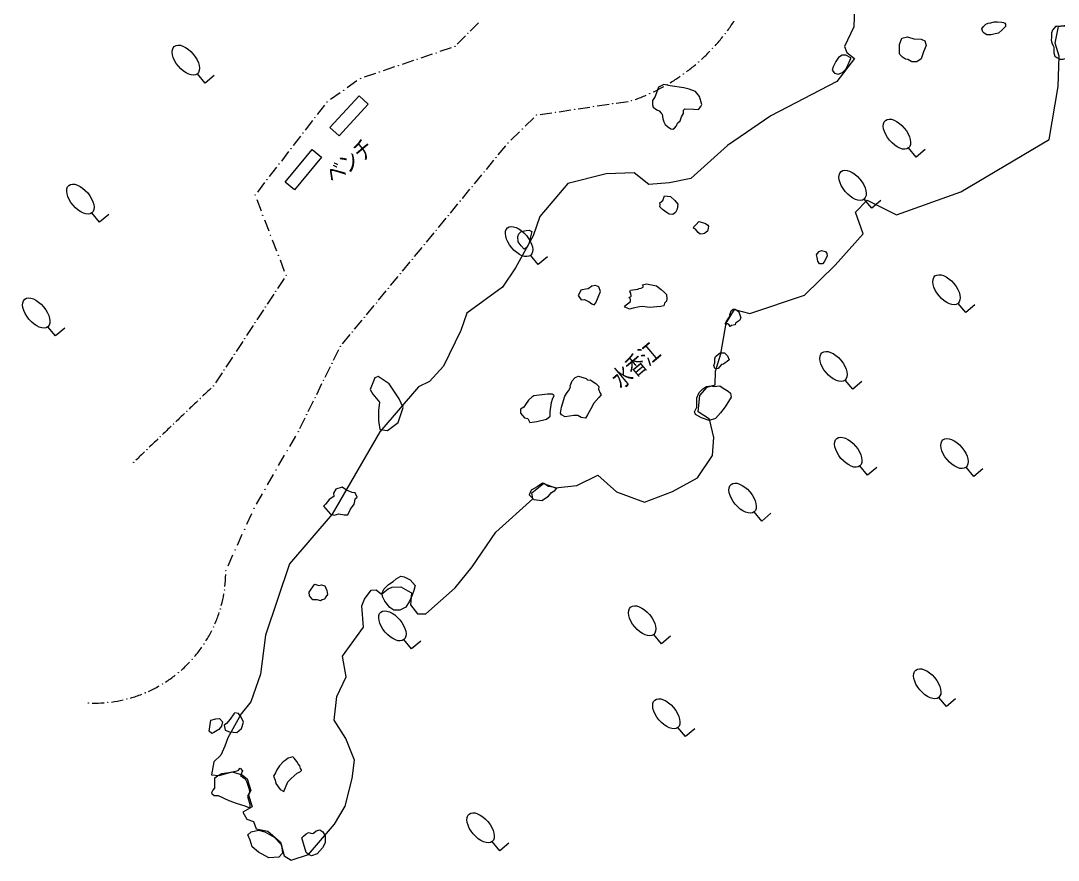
# Model space of a CAD drawing. Header units: metres. Extents: x -10443 to -4073, y -33280 to -26846.
# Drawn here: x -7398.54 to -7355.16, y -29091.66 to -29056.54 of the extents above; entities that cross this region are included whole.
import ezdxf
from ezdxf.enums import TextEntityAlignment as Align

# ---------------------------------------------------------------- set-up
doc = ezdxf.new("R2010")
doc.units = ezdxf.units.M
doc.header["$MEASUREMENT"] = 0
doc.linetypes.add('CONTINUOUS_1', pattern=[0])
doc.linetypes.add('CONTINUOUS_2', pattern=[0])
for name, color, linetype, lineweight in [('園路', 241, 'CONTINUOUS_2', 18), ('木', 254, 'CONTINUOUS_2', 18), ('構造物', 241, 'CONTINUOUS_2', 18), ('石', 241, 'CONTINUOUS_2', 18), ('護岸', 241, 'CONTINUOUS_2', 18)]:
    doc.layers.add(name, color=color, linetype=linetype, lineweight=lineweight)
doc.layers.add('非表示', color=7, linetype='CONTINUOUS', lineweight=0, plot=False)
doc.styles.add('MS Gothic', font='MS Gothic.ttf')

msp = doc.modelspace()

# ---------------------------------------------------------------- hatches: boundary and pattern name
at = {"layer": '園路', "linetype": 'CONTINUOUS_1', "lineweight": 18}
for points in [[(-7379.84, -29057.074, 1), (-7379.855, -29057.074, 1)], [(-7369.078, -29057.084, 1), (-7369.093, -29057.084, 1)], [(-7381.167, -29057.886, 1), (-7381.182, -29057.886, 1)], [(-7380.376, -29057.618, 1), (-7380.391, -29057.618, 1)], [(-7369.606, -29057.703, 1), (-7369.621, -29057.703, 1)], [(-7381.957, -29058.154, 1), (-7381.972, -29058.154, 1)], [(-7370.191, -29058.269, 1), (-7370.206, -29058.269, 1)], [(-7383.539, -29058.69, 1), (-7383.554, -29058.69, 1)], [(-7382.748, -29058.422, 1), (-7382.763, -29058.422, 1)], [(-7370.828, -29058.775, 1), (-7370.843, -29058.775, 1)], [(-7384.33, -29058.958, 1), (-7384.345, -29058.958, 1)], [(-7371.512, -29059.216, 1), (-7371.527, -29059.216, 1)], [(-7385.03, -29059.45, 1), (-7385.045, -29059.45, 1)], [(-7372.235, -29059.59, 1), (-7372.25, -29059.59, 1)], [(-7385.73, -29059.942, 1), (-7385.745, -29059.942, 1)], [(-7374.581, -29060.13, 1), (-7374.596, -29060.13, 1)], [(-7373.786, -29060.011, 1), (-7373.801, -29060.011, 1)], [(-7372.99, -29059.891, 1), (-7373.005, -29059.891, 1)], [(-7376.968, -29060.489, 1), (-7376.983, -29060.489, 1)], [(-7376.172, -29060.37, 1), (-7376.187, -29060.37, 1)], [(-7375.377, -29060.25, 1), (-7375.392, -29060.25, 1)], [(-7386.231, -29060.591, 1), (-7386.246, -29060.591, 1)], [(-7386.733, -29061.241, 1), (-7386.748, -29061.241, 1)], [(-7377.562, -29061.073, 1), (-7377.577, -29061.073, 1)], [(-7378.156, -29061.658, 1), (-7378.171, -29061.658, 1)], [(-7387.234, -29061.89, 1), (-7387.249, -29061.89, 1)], [(-7378.656, -29062.265, 1), (-7378.671, -29062.265, 1)], [(-7387.736, -29062.539, 1), (-7387.751, -29062.539, 1)], [(-7379.157, -29062.873, 1), (-7379.172, -29062.873, 1)], [(-7388.237, -29063.188, 1), (-7388.252, -29063.188, 1)], [(-7379.658, -29063.481, 1), (-7379.673, -29063.481, 1)], [(-7388.739, -29063.837, 1), (-7388.754, -29063.837, 1)], [(-7380.159, -29064.089, 1), (-7380.174, -29064.089, 1)], [(-7388.414, -29064.677, 1), (-7388.429, -29064.677, 1)], [(-7380.66, -29064.696, 1), (-7380.675, -29064.696, 1)], [(-7381.161, -29065.304, 1), (-7381.176, -29065.304, 1)], [(-7388.089, -29065.517, 1), (-7388.104, -29065.517, 1)], [(-7381.662, -29065.912, 1), (-7381.677, -29065.912, 1)], [(-7387.765, -29066.357, 1), (-7387.78, -29066.357, 1)], [(-7382.162, -29066.519, 1), (-7382.177, -29066.519, 1)], [(-7387.44, -29067.198, 1), (-7387.455, -29067.198, 1)], [(-7382.663, -29067.127, 1), (-7382.678, -29067.127, 1)], [(-7387.873, -29067.857, 1), (-7387.888, -29067.857, 1)], [(-7383.164, -29067.735, 1), (-7383.179, -29067.735, 1)], [(-7383.665, -29068.343, 1), (-7383.68, -29068.343, 1)], [(-7388.306, -29068.517, 1), (-7388.321, -29068.517, 1)], [(-7388.739, -29069.176, 1), (-7388.754, -29069.176, 1)], [(-7384.166, -29068.95, 1), (-7384.181, -29068.95, 1)], [(-7384.667, -29069.558, 1), (-7384.682, -29069.558, 1)], [(-7389.172, -29069.836, 1), (-7389.187, -29069.836, 1)], [(-7389.605, -29070.495, 1), (-7389.62, -29070.495, 1)], [(-7385.167, -29070.166, 1), (-7385.182, -29070.166, 1)], [(-7385.52, -29070.878, 1), (-7385.535, -29070.878, 1)], [(-7390.038, -29071.155, 1), (-7390.053, -29071.155, 1)], [(-7390.471, -29071.814, 1), (-7390.486, -29071.814, 1)], [(-7385.872, -29071.59, 1), (-7385.887, -29071.59, 1)], [(-7391.03, -29072.345, 1), (-7391.045, -29072.345, 1)], [(-7386.225, -29072.303, 1), (-7386.24, -29072.303, 1)], [(-7391.589, -29072.877, 1), (-7391.604, -29072.877, 1)], [(-7386.577, -29073.015, 1), (-7386.592, -29073.015, 1)], [(-7392.146, -29073.41, 1), (-7392.161, -29073.41, 1)], [(-7392.703, -29073.944, 1), (-7392.718, -29073.944, 1)], [(-7386.929, -29073.727, 1), (-7386.944, -29073.727, 1)], [(-7393.258, -29074.479, 1), (-7393.273, -29074.479, 1)], [(-7387.393, -29074.531, 1), (-7387.408, -29074.531, 1)], [(-7393.812, -29075.015, 1), (-7393.827, -29075.015, 1)], [(-7387.856, -29075.335, 1), (-7387.871, -29075.335, 1)], [(-7388.319, -29076.139, 1), (-7388.334, -29076.139, 1)], [(-7388.783, -29076.943, 1), (-7388.798, -29076.943, 1)], [(-7389.175, -29077.813, 1), (-7389.19, -29077.813, 1)], [(-7389.568, -29078.682, 1), (-7389.583, -29078.682, 1)], [(-7389.96, -29079.551, 1), (-7389.975, -29079.551, 1)], [(-7390.015, -29080.359, 1), (-7390.03, -29080.359, 1)], [(-7390.188, -29081.15, 1), (-7390.203, -29081.15, 1)], [(-7390.476, -29081.907, 1), (-7390.491, -29081.907, 1)], [(-7390.871, -29082.614, 1), (-7390.886, -29082.614, 1)], [(-7391.365, -29083.255, 1), (-7391.38, -29083.255, 1)], [(-7391.949, -29083.817, 1), (-7391.964, -29083.817, 1)], [(-7392.608, -29084.287, 1), (-7392.623, -29084.287, 1)], [(-7393.329, -29084.656, 1), (-7393.344, -29084.656, 1)], [(-7395.703, -29085.083, 1), (-7395.718, -29085.083, 1)], [(-7394.893, -29085.058, 1), (-7394.908, -29085.058, 1)], [(-7394.096, -29084.915, 1), (-7394.111, -29084.915, 1)]]:
    msp.add_hatch(color=256, dxfattribs=at).paths.add_polyline_path(points, flags=0)

# ---------------------------------------------------------------- linework, layer by layer
for p, q in [((-7379.404, -29056.623), (-7379.755, -29056.98)), ((-7379.94, -29057.168), (-7380.291, -29057.524)), ((-7381.333, -29057.94), (-7381.806, -29058.101)), ((-7380.542, -29057.672), (-7381.016, -29057.833)), ((-7382.124, -29058.208), (-7382.597, -29058.369)), ((-7383.705, -29058.744), (-7384.179, -29058.904)), ((-7382.914, -29058.476), (-7383.388, -29058.637)), ((-7384.483, -29059.06), (-7384.892, -29059.348)), ((-7385.183, -29059.553), (-7385.592, -29059.84)), ((-7385.835, -29060.069), (-7386.141, -29060.465)), ((-7374.438, -29060.108), (-7373.944, -29060.033)), ((-7373.643, -29059.988), (-7373.148, -29059.914)), ((-7376.825, -29060.467), (-7376.33, -29060.392)), ((-7376.029, -29060.347), (-7375.535, -29060.273)), ((-7375.234, -29060.227), (-7374.739, -29060.153)), ((-7386.336, -29060.718), (-7386.642, -29061.114)), ((-7377.45, -29060.957), (-7377.094, -29060.606)), ((-7386.838, -29061.367), (-7387.144, -29061.763)), ((-7378.044, -29061.541), (-7377.688, -29061.19)), ((-7378.573, -29062.154), (-7378.255, -29061.769)), ((-7387.339, -29062.016), (-7387.645, -29062.412)), ((-7387.841, -29062.665), (-7388.147, -29063.061)), ((-7379.073, -29062.762), (-7378.755, -29062.376)), ((-7379.574, -29063.37), (-7379.256, -29062.984)), ((-7388.342, -29063.314), (-7388.648, -29063.71)), ((-7380.075, -29063.978), (-7379.757, -29063.592)), ((-7388.674, -29064.024), (-7388.494, -29064.49)), ((-7380.576, -29064.585), (-7380.258, -29064.199)), ((-7388.349, -29064.864), (-7388.169, -29065.33)), ((-7381.077, -29065.193), (-7380.759, -29064.807)), ((-7388.024, -29065.704), (-7387.844, -29066.171)), ((-7381.578, -29065.801), (-7381.26, -29065.415)), ((-7382.078, -29066.409), (-7381.76, -29066.023)), ((-7387.7, -29066.544), (-7387.52, -29067.011)), ((-7382.579, -29067.016), (-7382.261, -29066.63)), ((-7387.527, -29067.319), (-7387.801, -29067.736)), ((-7383.08, -29067.624), (-7382.762, -29067.238)), ((-7383.581, -29068.232), (-7383.263, -29067.846)), ((-7387.96, -29067.978), (-7388.234, -29068.396)), ((-7388.393, -29068.637), (-7388.667, -29069.055)), ((-7384.082, -29068.839), (-7383.764, -29068.454)), ((-7384.583, -29069.447), (-7384.265, -29069.061)), ((-7388.826, -29069.297), (-7389.1, -29069.715)), ((-7385.083, -29070.055), (-7384.765, -29069.669)), ((-7389.259, -29069.956), (-7389.533, -29070.374)), ((-7385.462, -29070.746), (-7385.24, -29070.298)), ((-7389.692, -29070.616), (-7389.966, -29071.034)), ((-7390.124, -29071.275), (-7390.399, -29071.693)), ((-7385.814, -29071.458), (-7385.593, -29071.01)), ((-7386.167, -29072.171), (-7385.945, -29071.722)), ((-7386.519, -29072.883), (-7386.297, -29072.435)), ((-7386.872, -29073.595), (-7386.65, -29073.147)), ((-7387.293, -29074.346), (-7387.044, -29073.913)), ((-7387.757, -29075.15), (-7387.507, -29074.717)), ((-7388.22, -29075.954), (-7387.97, -29075.521)), ((-7388.683, -29076.758), (-7388.434, -29076.325)), ((-7389.089, -29077.606), (-7388.884, -29077.15)), ((-7389.482, -29078.475), (-7389.276, -29078.019)), ((-7389.874, -29079.344), (-7389.668, -29078.889))]:
    msp.add_line(p, q, dxfattribs=at)
for centre in [(-7379.848, -29057.074), (-7369.086, -29057.084), (-7381.174, -29057.886), (-7380.383, -29057.618), (-7369.613, -29057.703), (-7381.965, -29058.154), (-7370.199, -29058.269), (-7383.547, -29058.69), (-7382.756, -29058.422), (-7370.836, -29058.775), (-7384.337, -29058.958), (-7371.519, -29059.216), (-7385.037, -29059.45), (-7372.242, -29059.59), (-7385.737, -29059.942), (-7374.589, -29060.13), (-7373.793, -29060.011), (-7372.998, -29059.891), (-7376.975, -29060.489), (-7376.18, -29060.37), (-7375.384, -29060.25), (-7386.239, -29060.591), (-7386.74, -29061.241), (-7377.569, -29061.073), (-7378.163, -29061.658), (-7387.242, -29061.89), (-7378.664, -29062.265), (-7387.743, -29062.539), (-7379.165, -29062.873), (-7388.245, -29063.188), (-7379.666, -29063.481), (-7388.746, -29063.837), (-7380.167, -29064.089), (-7388.421, -29064.677), (-7380.667, -29064.696), (-7381.168, -29065.304), (-7388.097, -29065.517), (-7381.669, -29065.912), (-7387.772, -29066.357), (-7382.17, -29066.519), (-7387.447, -29067.198), (-7382.671, -29067.127), (-7387.88, -29067.857), (-7383.172, -29067.735), (-7383.672, -29068.343), (-7388.313, -29068.517), (-7388.746, -29069.176), (-7384.173, -29068.95), (-7384.674, -29069.558), (-7389.179, -29069.836), (-7389.612, -29070.495), (-7385.175, -29070.166), (-7385.527, -29070.878), (-7390.045, -29071.155), (-7390.478, -29071.814), (-7385.88, -29071.59), (-7391.038, -29072.345), (-7386.232, -29072.303), (-7391.596, -29072.877), (-7386.585, -29073.015), (-7392.154, -29073.41), (-7392.71, -29073.944), (-7386.937, -29073.727), (-7393.265, -29074.479), (-7387.4, -29074.531), (-7393.82, -29075.015), (-7387.864, -29075.335), (-7388.327, -29076.139), (-7388.79, -29076.943), (-7389.183, -29077.813), (-7389.575, -29078.682), (-7389.967, -29079.551), (-7390.023, -29080.359), (-7390.196, -29081.15), (-7390.483, -29081.907), (-7390.878, -29082.614), (-7391.373, -29083.255), (-7391.956, -29083.817), (-7392.615, -29084.287), (-7393.337, -29084.656), (-7395.71, -29085.083), (-7394.901, -29085.058), (-7394.104, -29084.915)]:
    msp.add_circle(centre, 0.0075, dxfattribs=at)
for centre, radius, start, end in [((-7375.719, -29051.969), 8.376, 323.4406, 326.8607), ((-7375.719, -29051.969), 8.376, 317.8729, 321.293), ((-7375.719, -29051.969), 8.376, 312.3052, 315.7253), ((-7375.719, -29051.969), 8.376, 306.7375, 310.1576), ((-7375.719, -29051.969), 8.376, 301.1698, 304.5899), ((-7375.719, -29051.969), 8.376, 290.0344, 293.4544), ((-7375.719, -29051.969), 8.376, 295.6021, 299.0222), ((-7122.008, -29355.395), 390.505, 133.452, 133.52536), ((-7122.008, -29355.395), 390.505, 133.56516, 133.63852), ((-7122.008, -29355.395), 390.505, 133.67831, 133.75167), ((-7122.008, -29355.395), 390.505, 133.79147, 133.86483), ((-7122.008, -29355.395), 390.505, 133.90463, 133.97799), ((-7122.008, -29355.395), 390.505, 134.01779, 134.09115), ((-7395.476, -29079.58), 5.508, 353.4844, 358.6853), ((-7395.476, -29079.58), 5.508, 345.0533, 350.2541), ((-7395.476, -29079.58), 5.508, 336.6221, 341.8229), ((-7395.476, -29079.58), 5.508, 328.1909, 333.3917), ((-7395.476, -29079.58), 5.508, 319.7597, 324.9606), ((-7395.476, -29079.58), 5.508, 311.3286, 316.5294), ((-7395.476, -29079.58), 5.508, 302.8974, 308.0982), ((-7395.476, -29079.58), 5.508, 294.4662, 299.667), ((-7395.476, -29079.58), 5.508, 286.035, 291.2359), ((-7395.476, -29079.58), 5.508, 269.1727, 274.3735), ((-7395.476, -29079.58), 5.508, 277.6039, 282.8047)]:
    msp.add_arc(centre, radius, start, end, dxfattribs=at)
at = {"layer": '木', "linetype": 'CONTINUOUS_1', "lineweight": 18}
for p, q in [((-7390.836, -29059.149), (-7391.157, -29058.766)), ((-7390.453, -29058.828), (-7390.836, -29059.149)), ((-7361.1, -29062.245), (-7361.421, -29061.862)), ((-7360.717, -29061.924), (-7361.1, -29062.245)), ((-7362.958, -29064.384), (-7363.279, -29064.001)), ((-7362.575, -29064.062), (-7362.958, -29064.384)), ((-7395.244, -29064.963), (-7395.566, -29064.58)), ((-7394.861, -29064.642), (-7395.244, -29064.963)), ((-7376.903, -29066.738), (-7377.224, -29066.355)), ((-7376.52, -29066.417), (-7376.903, -29066.738)), ((-7359.028, -29068.751), (-7359.35, -29068.368)), ((-7358.645, -29068.43), (-7359.028, -29068.751)), ((-7397.086, -29069.727), (-7397.408, -29069.344)), ((-7396.703, -29069.405), (-7397.086, -29069.727)), ((-7363.753, -29071.96), (-7364.075, -29071.577)), ((-7363.37, -29071.638), (-7363.753, -29071.96)), ((-7363.134, -29075.547), (-7363.455, -29075.164)), ((-7362.751, -29075.226), (-7363.134, -29075.547)), ((-7358.694, -29075.602), (-7359.016, -29075.219)), ((-7358.311, -29075.281), (-7358.694, -29075.602)), ((-7367.555, -29077.469), (-7367.876, -29077.086)), ((-7367.171, -29077.147), (-7367.555, -29077.469)), ((-7371.753, -29082.601), (-7372.075, -29082.218)), ((-7382.196, -29082.812), (-7382.518, -29082.429)), ((-7381.813, -29082.491), (-7382.196, -29082.812)), ((-7371.37, -29082.28), (-7371.753, -29082.601)), ((-7359.834, -29085.233), (-7360.156, -29084.85)), ((-7359.451, -29084.912), (-7359.834, -29085.233)), ((-7370.744, -29086.489), (-7371.065, -29086.106)), ((-7370.361, -29086.168), (-7370.744, -29086.489)), ((-7378.511, -29091.259), (-7378.832, -29090.876)), ((-7378.128, -29090.938), (-7378.511, -29091.259))]:
    msp.add_line(p, q, dxfattribs=at)
for centre in [(-7391.639, -29058.191), (-7361.903, -29061.287), (-7363.761, -29063.426), (-7396.048, -29064.005), (-7377.706, -29065.781), (-7359.832, -29067.794), (-7397.89, -29068.769), (-7364.557, -29071.002), (-7363.937, -29074.59), (-7359.498, -29074.645), (-7368.358, -29076.511), (-7372.557, -29081.643), (-7383, -29081.855), (-7360.638, -29084.276), (-7371.547, -29085.532), (-7379.314, -29090.302)]:
    msp.add_ellipse(centre, major_axis=(-0.482, 0.575), ratio=0.533333, dxfattribs=at)
at = {"layer": '構造物', "linetype": 'CONTINUOUS_2', "lineweight": 18, "flags": 128}
for points in [[(-7385.614, -29061.009), (-7384.397, -29059.683), (-7384.014, -29060.034), (-7385.232, -29061.36)], [(-7387.491, -29063.292), (-7386.362, -29061.924), (-7385.968, -29062.249), (-7387.096, -29063.617)]]:
    msp.add_lwpolyline(points, close=True, dxfattribs=at)
at = {"layer": '石', "linetype": 'CONTINUOUS_2', "lineweight": 18, "flags": 128}
for points in [[(-7357.369, -29056.686), (-7357.361, -29056.779), (-7357.499, -29056.926), (-7357.654, -29057.057), (-7357.801, -29057.084), (-7357.97, -29057.131), (-7358.143, -29057.127), (-7358.255, -29057.066), (-7358.316, -29057.001), (-7358.359, -29056.878), (-7358.283, -29056.779), (-7358.181, -29056.686), (-7358.091, -29056.649), (-7357.972, -29056.623), (-7357.834, -29056.586), (-7357.7, -29056.593), (-7357.52, -29056.601), (-7357.452, -29056.615), (-7357.386, -29056.644), (-7357.369, -29056.686)], [(-7361.804, -29057.917), (-7361.795, -29057.543), (-7361.701, -29057.268), (-7361.46, -29057.209), (-7361.193, -29057.293), (-7360.892, -29057.31), (-7360.737, -29057.387), (-7360.682, -29057.58), (-7360.795, -29057.844), (-7360.892, -29058.132), (-7361.071, -29058.266), (-7361.281, -29058.262), (-7361.448, -29058.158), (-7361.548, -29058.152), (-7361.668, -29058.073), (-7361.779, -29057.959), (-7361.804, -29057.917)], [(-7363.829, -29058.091), (-7364.039, -29057.984), (-7364.2, -29057.986), (-7364.343, -29058.081), (-7364.465, -29058.243), (-7364.569, -29058.465), (-7364.618, -29058.608), (-7364.513, -29058.733), (-7364.361, -29058.775), (-7364.185, -29058.712), (-7364.04, -29058.569), (-7363.94, -29058.372), (-7363.872, -29058.205), (-7363.834, -29058.131), (-7363.829, -29058.091)], [(-7370.779, -29060.234), (-7370.395, -29060.246), (-7370.197, -29060.255), (-7370.108, -29060.125), (-7370.067, -29060.05), (-7370.154, -29059.718), (-7370.331, -29059.508), (-7370.589, -29059.399), (-7370.814, -29059.349), (-7371.391, -29059.269), (-7371.649, -29059.207), (-7371.876, -29059.326), (-7371.927, -29059.472), (-7372.013, -29059.711), (-7372.123, -29059.875), (-7372.126, -29060.06), (-7372.104, -29060.153), (-7371.945, -29060.266), (-7371.849, -29060.305), (-7371.763, -29060.408), (-7371.724, -29060.455), (-7371.696, -29060.639), (-7371.656, -29060.772), (-7371.592, -29060.877), (-7371.504, -29060.962), (-7371.358, -29061.07), (-7371.281, -29061.077), (-7371.2, -29061.041), (-7371.117, -29060.94), (-7371.073, -29060.823), (-7370.969, -29060.728), (-7370.907, -29060.565), (-7370.825, -29060.416), (-7370.83, -29060.278), (-7370.779, -29060.234)], [(-7371.819, -29064.164), (-7371.691, -29064.057), (-7371.629, -29063.872), (-7371.378, -29063.9), (-7371.19, -29064.055), (-7371.062, -29064.213), (-7371.098, -29064.429), (-7371.157, -29064.568), (-7371.22, -29064.606), (-7371.276, -29064.647), (-7371.425, -29064.64), (-7371.515, -29064.577), (-7371.702, -29064.442), (-7371.819, -29064.328), (-7371.811, -29064.243), (-7371.819, -29064.164)], [(-7377.17, -29065.352), (-7377.297, -29065.861), (-7377.366, -29066.014), (-7377.496, -29066.095), (-7377.621, -29065.962), (-7377.745, -29065.795), (-7377.756, -29065.574), (-7377.72, -29065.456), (-7377.611, -29065.357), (-7377.409, -29065.314), (-7377.282, -29065.304), (-7377.17, -29065.352)], [(-7370.402, -29065.161), (-7370.298, -29065.072), (-7370.188, -29064.935), (-7370.033, -29064.977), (-7369.911, -29065.021), (-7369.814, -29065.095), (-7369.787, -29065.138), (-7369.802, -29065.216), (-7369.824, -29065.339), (-7369.885, -29065.392), (-7369.95, -29065.447), (-7370.003, -29065.451), (-7370.128, -29065.474), (-7370.218, -29065.4), (-7370.328, -29065.267), (-7370.405, -29065.214), (-7370.402, -29065.161)], [(-7365.242, -29066.298), (-7365.163, -29066.19), (-7365.058, -29066.147), (-7364.898, -29066.194), (-7364.837, -29066.28), (-7364.826, -29066.373), (-7364.927, -29066.614), (-7365.017, -29066.714), (-7365.138, -29066.713), (-7365.213, -29066.603), (-7365.243, -29066.444), (-7365.268, -29066.334), (-7365.242, -29066.298)], [(-7375.106, -29068.222), (-7374.964, -29068.201), (-7374.777, -29068.297), (-7374.664, -29068.382), (-7374.564, -29068.42), (-7374.493, -29068.339), (-7374.306, -29067.874), (-7374.369, -29067.678), (-7374.508, -29067.62), (-7374.658, -29067.65), (-7374.818, -29067.763), (-7374.913, -29067.769), (-7375.066, -29067.796), (-7375.116, -29067.818), (-7375.173, -29067.934), (-7375.228, -29068.039), (-7375.106, -29068.222)], [(-7372.506, -29067.669), (-7372.544, -29067.594), (-7372.377, -29067.549), (-7371.953, -29067.628), (-7371.769, -29067.785), (-7371.618, -29067.91), (-7371.541, -29067.993), (-7371.528, -29068.169), (-7371.538, -29068.266), (-7371.627, -29068.359), (-7371.65, -29068.47), (-7371.783, -29068.5), (-7372.262, -29068.541), (-7372.525, -29068.501), (-7372.667, -29068.514), (-7372.936, -29068.559), (-7373.08, -29068.606), (-7373.262, -29068.525), (-7373.29, -29068.478), (-7373.039, -29068.293), (-7373.048, -29068.19), (-7373.088, -29068.142), (-7373.103, -29068.124), (-7373.013, -29068.062), (-7373.036, -29067.943), (-7373.07, -29067.869), (-7373.048, -29067.815), (-7372.74, -29067.769), (-7372.676, -29067.744), (-7372.599, -29067.735), (-7372.506, -29067.669)], [(-7375.48, -29071.604), (-7375.358, -29071.472), (-7375.226, -29071.414), (-7374.899, -29071.504), (-7374.834, -29071.577), (-7374.731, -29071.565), (-7374.491, -29071.713), (-7374.373, -29071.845), (-7374.389, -29071.953), (-7374.313, -29072.119), (-7374.265, -29072.192), (-7374.375, -29072.302), (-7374.573, -29072.546), (-7374.702, -29072.771), (-7374.838, -29073.022), (-7374.931, -29073.164), (-7375.11, -29073.145), (-7375.248, -29073.052), (-7375.415, -29073.054), (-7375.78, -29073.113), (-7375.935, -29073.024), (-7375.972, -29072.956), (-7375.925, -29072.712), (-7375.794, -29072.241), (-7375.689, -29072.097), (-7375.638, -29072.022), (-7375.549, -29071.876), (-7375.561, -29071.819), (-7375.48, -29071.604)], [(-7377.644, -29072.79), (-7377.643, -29072.959), (-7377.472, -29073.147), (-7377.339, -29073.187), (-7377.256, -29073.345), (-7376.959, -29073.303), (-7376.551, -29073.212), (-7376.402, -29073.087), (-7376.4, -29072.895), (-7376.345, -29072.509), (-7376.312, -29072.372), (-7376.243, -29072.215), (-7376.319, -29072.162), (-7376.515, -29072.168), (-7377.085, -29072.226), (-7377.172, -29072.287), (-7377.315, -29072.411), (-7377.437, -29072.595), (-7377.512, -29072.703), (-7377.644, -29072.79)], [(-7386.484, -29080.439), (-7386.278, -29080.132), (-7386.244, -29080.11), (-7386.072, -29080.163), (-7385.972, -29080.139), (-7385.822, -29080.183), (-7385.746, -29080.371), (-7385.712, -29080.537), (-7385.783, -29080.642), (-7385.835, -29080.732), (-7385.936, -29080.767), (-7386.012, -29080.803), (-7386.084, -29080.781), (-7386.141, -29080.759), (-7386.228, -29080.768), (-7386.328, -29080.767), (-7386.463, -29080.594), (-7386.484, -29080.439)], [(-7390.661, -29086.253), (-7390.598, -29085.803), (-7390.382, -29085.738), (-7390.226, -29085.729), (-7390.105, -29085.866), (-7390.141, -29086.045), (-7390.257, -29086.185), (-7390.462, -29086.32), (-7390.557, -29086.352), (-7390.661, -29086.253)], [(-7386.795, -29087.875), (-7386.847, -29087.823), (-7386.866, -29087.716), (-7386.943, -29087.625), (-7386.997, -29087.522), (-7387.103, -29087.388), (-7387.164, -29087.34), (-7387.364, -29087.388), (-7387.478, -29087.484), (-7387.574, -29087.546), (-7387.718, -29087.716), (-7387.832, -29087.876), (-7387.895, -29088.003), (-7387.966, -29088.137), (-7387.903, -29088.313), (-7387.874, -29088.452), (-7387.762, -29088.599), (-7387.688, -29088.699), (-7387.546, -29088.785), (-7387.368, -29088.377), (-7387.233, -29088.236), (-7387.102, -29088.126), (-7386.981, -29088.021), (-7386.85, -29087.95), (-7386.798, -29087.906), (-7386.795, -29087.875)], [(-7388.948, -29090.82), (-7389.046, -29090.599), (-7388.905, -29090.473), (-7388.604, -29090.396), (-7388.33, -29090.476), (-7387.951, -29090.691), (-7387.642, -29091.012), (-7387.594, -29091.362), (-7387.748, -29091.53), (-7388.165, -29091.554), (-7388.594, -29091.318), (-7388.86, -29091.095), (-7388.948, -29090.82)]]:
    msp.add_lwpolyline(points, dxfattribs=at)
for points in [[(-7355.347, -29057.656), (-7355.344, -29057.879), (-7355.304, -29058.019), (-7355.215, -29058.078), (-7355.096, -29058.148), (-7354.956, -29058.147), (-7354.815, -29058.114), (-7354.685, -29058.054), (-7354.549, -29058.021), (-7354.444, -29057.961), (-7354.359, -29057.894), (-7354.292, -29057.806), (-7354.325, -29057.674), (-7354.393, -29057.605), (-7354.427, -29057.434), (-7354.551, -29057.295), (-7354.6, -29057.241), (-7354.654, -29057.117), (-7354.672, -29056.986), (-7354.733, -29056.85), (-7354.807, -29056.778), (-7354.872, -29056.769), (-7355.055, -29056.77), (-7355.219, -29056.777), (-7355.279, -29056.785), (-7355.401, -29056.93), (-7355.446, -29057.053), (-7355.438, -29057.244), (-7355.456, -29057.358), (-7355.419, -29057.507), (-7355.36, -29057.603)], [(-7369.085, -29069.219), (-7369.047, -29069.135), (-7368.882, -29068.882), (-7368.89, -29068.841), (-7368.829, -29068.672), (-7368.748, -29068.604), (-7368.67, -29068.607), (-7368.586, -29068.668), (-7368.516, -29068.72), (-7368.467, -29068.846), (-7368.437, -29068.972), (-7368.483, -29069.079), (-7368.653, -29069.189), (-7368.662, -29069.26), (-7368.827, -29069.295), (-7368.879, -29069.338), (-7368.917, -29069.262), (-7368.99, -29069.222), (-7369.056, -29069.244)], [(-7369.565, -29070.963), (-7369.524, -29070.849), (-7369.52, -29070.688), (-7369.492, -29070.589), (-7369.289, -29070.43), (-7369.116, -29070.431), (-7368.985, -29070.562), (-7368.923, -29070.726), (-7369.005, -29070.793), (-7369.093, -29070.855), (-7369.155, -29070.907), (-7369.244, -29070.927), (-7369.325, -29071.026), (-7369.376, -29071.095), (-7369.464, -29071.103), (-7369.518, -29071.094)], [(-7383.529, -29073.644), (-7383.209, -29073.685), (-7382.764, -29073.348), (-7382.553, -29072.717), (-7382.716, -29072.353), (-7383.142, -29071.732), (-7383.594, -29071.42), (-7383.736, -29071.479), (-7383.928, -29071.974), (-7383.815, -29072.166), (-7383.539, -29072.495), (-7383.576, -29072.848), (-7383.581, -29073.27)], [(-7369.758, -29073.267), (-7370.082, -29073.152), (-7370.326, -29073.007), (-7370.375, -29072.905), (-7370.276, -29072.706), (-7370.268, -29072.311), (-7370.171, -29072.092), (-7370.014, -29071.944), (-7369.872, -29071.841), (-7369.677, -29071.821), (-7369.561, -29071.846), (-7369.316, -29071.815), (-7369.169, -29071.914), (-7368.967, -29072.042), (-7368.87, -29072.119), (-7368.836, -29072.287), (-7369.082, -29072.695), (-7369.28, -29072.946), (-7369.491, -29073.186)], [(-7385.883, -29076.842), (-7385.595, -29077.18), (-7385.44, -29077.222), (-7385.247, -29077.17), (-7385.015, -29077.206), (-7384.866, -29077.211), (-7384.754, -29076.969), (-7384.598, -29076.767), (-7384.577, -29076.633), (-7384.557, -29076.539), (-7384.476, -29076.471), (-7384.553, -29076.295), (-7384.682, -29076.276), (-7384.92, -29076.178), (-7385.099, -29076.053), (-7385.36, -29076.13), (-7385.463, -29076.302), (-7385.45, -29076.439), (-7385.64, -29076.563), (-7385.719, -29076.662), (-7385.803, -29076.76)], [(-7377.202, -29076.176), (-7377.277, -29076.374), (-7377.085, -29076.569), (-7376.754, -29076.606), (-7376.473, -29076.43), (-7376.35, -29076.274), (-7376.21, -29076.188), (-7376.125, -29076.1), (-7376.29, -29076.051), (-7376.478, -29076.028), (-7376.663, -29075.897), (-7376.719, -29075.88), (-7376.954, -29076.035)], [(-7383.354, -29080.313), (-7383.169, -29080.125), (-7382.972, -29080), (-7382.846, -29079.886), (-7382.646, -29079.782), (-7382.506, -29079.807), (-7382.257, -29079.924), (-7382.053, -29080.167), (-7382.106, -29080.378), (-7382.18, -29080.575), (-7382.292, -29080.821), (-7382.435, -29081.076), (-7382.688, -29081.192), (-7382.947, -29081.196), (-7383.106, -29081.082), (-7383.321, -29080.826), (-7383.42, -29080.622), (-7383.434, -29080.483)], [(-7390.034, -29086.002), (-7389.992, -29086.222), (-7389.811, -29086.287), (-7389.501, -29086.309), (-7389.305, -29086.144), (-7389.228, -29085.888), (-7389.324, -29085.672), (-7389.441, -29085.521), (-7389.589, -29085.497), (-7389.635, -29085.536), (-7389.787, -29085.759), (-7389.939, -29085.939)], [(-7390.419, -29088.209), (-7390.313, -29088.121), (-7390.135, -29088.03), (-7389.747, -29087.974), (-7389.455, -29087.899), (-7389.372, -29087.808), (-7389.263, -29087.913), (-7389.356, -29088.118), (-7389.152, -29088.254), (-7389.084, -29088.398), (-7388.988, -29088.689), (-7388.97, -29088.818), (-7389.063, -29088.991), (-7388.959, -29089.317), (-7388.956, -29089.479), (-7389.151, -29089.399), (-7389.479, -29089.298), (-7389.829, -29089.172), (-7390.271, -29088.96), (-7390.45, -29088.962), (-7390.543, -29088.896), (-7390.557, -29088.829), (-7390.506, -29088.738), (-7390.431, -29088.638), (-7390.425, -29088.347)], [(-7386.295, -29090.523), (-7386.188, -29090.423), (-7386.038, -29090.387), (-7385.907, -29090.468), (-7385.818, -29090.643), (-7385.818, -29090.928), (-7385.917, -29091.139), (-7386.152, -29091.389), (-7386.381, -29091.47), (-7386.512, -29091.421), (-7386.608, -29091.332), (-7386.725, -29090.959), (-7386.786, -29090.728), (-7386.718, -29090.645), (-7386.609, -29090.554), (-7386.515, -29090.501), (-7386.36, -29090.535)]]:
    msp.add_lwpolyline(points, close=True, dxfattribs=at)
at = {"layer": '護岸', "linetype": 'CONTINUOUS_2', "lineweight": 18, "flags": 128}
msp.add_lwpolyline([(-7335.881, -29022.611), (-7337.269, -29022.503), (-7337.384, -29022.483), (-7337.628, -29022.722), (-7338.243, -29022.928), (-7338.462, -29022.877), (-7339.509, -29023.068), (-7340.19, -29023.405), (-7340.879, -29023.253), (-7341.569, -29023.38), (-7342.957, -29023.664), (-7343.804, -29024.064), (-7343.994, -29024.455), (-7344.36, -29025.114), (-7345.442, -29025.368), (-7346.154, -29025.432), (-7346.918, -29025.827), (-7348.199, -29026.877), (-7349.151, -29028.77), (-7350.481, -29030.527), (-7353.397, -29033.956), (-7355.126, -29035.304), (-7356.333, -29038.212), (-7357.372, -29041.629), (-7358.026, -29043.317), (-7359.153, -29044.942), (-7361.279, -29047.094), (-7362.543, -29048.884), (-7362.594, -29049.782), (-7362.522, -29050.828), (-7362.447, -29052.904), (-7362.891, -29054.422), (-7362.731, -29054.832), (-7363.15, -29055.242), (-7363.685, -29055.993), (-7363.71, -29056.802), (-7364.102, -29057.614), (-7364, -29057.876), (-7363.685, -29058.126), (-7364.418, -29059.086), (-7367.184, -29060.52), (-7368.991, -29061.763), (-7370.529, -29063.142), (-7371.413, -29063.318), (-7372.281, -29063.392), (-7372.895, -29062.901), (-7374.066, -29062.947), (-7375.668, -29063.348), (-7376.838, -29064.732), (-7377.114, -29065.542), (-7377.854, -29066.879), (-7378.402, -29067.686), (-7379.882, -29068.777), (-7380.141, -29069.503), (-7380.859, -29070.986), (-7381.446, -29071.626), (-7381.904, -29071.859), (-7383.533, -29073.742), (-7385.516, -29077.183), (-7387.297, -29079.256), (-7388.307, -29082.25), (-7388.52, -29083.872), (-7388.916, -29085.026), (-7389.322, -29085.534), (-7389.882, -29086.541), (-7390.011, -29086.88), (-7390.172, -29087.265), (-7390.47, -29087.541), (-7390.563, -29088.083), (-7390.25, -29088.116), (-7389.702, -29087.957), (-7389.278, -29088.089), (-7389.075, -29088.258), (-7388.916, -29088.74), (-7389.02, -29088.923), (-7388.863, -29089.423), (-7389.25, -29089.641), (-7389.091, -29089.944), (-7388.808, -29090.041), (-7388.693, -29090.345), (-7388.214, -29090.446), (-7387.68, -29090.903), (-7387.524, -29091.468), (-7387.231, -29091.659), (-7386.512, -29091.421), (-7385.417, -29090.153), (-7384.973, -29089.394), (-7384.68, -29088.243), (-7384.59, -29087.472), (-7384.942, -29086.573), (-7385.442, -29085.797), (-7385.322, -29084.816), (-7384.935, -29083.989), (-7385.085, -29083.121), (-7384.216, -29081.908), (-7384.275, -29081.021), (-7384.173, -29080.733), (-7383.894, -29080.366), (-7383.683, -29080.348), (-7383.462, -29080.531), (-7383.178, -29080.301), (-7383.005, -29080.235), (-7382.648, -29080.222), (-7382.36, -29080.394), (-7382.199, -29080.468), (-7382.247, -29080.97), (-7381.957, -29081.356), (-7381.597, -29081.355), (-7380.371, -29080.268), (-7379.665, -29079.382), (-7378.68, -29077.934), (-7377.13, -29076.545), (-7377.169, -29076.288), (-7376.684, -29075.9), (-7376.176, -29076.077), (-7375.296, -29075.98), (-7374.408, -29075.555), (-7373.637, -29076.248), (-7372.465, -29076.679), (-7371.287, -29076.229), (-7370.24, -29075.669), (-7369.619, -29074.728), (-7369.566, -29073.981), (-7369.739, -29073.209), (-7370.218, -29072.902), (-7370.141, -29072.222), (-7369.836, -29071.865), (-7369.506, -29071.774), (-7369.497, -29071.2), (-7369.27, -29070.482), (-7369.045, -29069.199), (-7368.697, -29068.624), (-7368.051, -29068.783), (-7365.771, -29068.026), (-7364.491, -29066.764), (-7363.321, -29065.461), (-7363.631, -29064.552), (-7363.146, -29064.051), (-7361.917, -29064.661), (-7359.238, -29063.695), (-7355.54, -29061.516), (-7355.165, -29059.294), (-7355.126, -29058.021), (-7355.289, -29057.478), (-7355.15, -29056.783), (-7354.751, -29056.713), (-7354.518, -29053.871), (-7354.496, -29051.155), (-7355.176, -29050.142), (-7354.734, -29046.567), (-7353.234, -29042.734), (-7353.144, -29039.383), (-7352.756, -29038.34), (-7352.112, -29034.814, -0.003818), (-7350.957, -29033.643), (-7349.689, -29031.887, -0.220219), (-7347.491, -29029.83), (-7346.563, -29029.453), (-7346.113, -29028.535, -0.321841), (-7343.026, -29026.146, 0.127874), (-7341.034, -29025.896, -0.210025), (-7337.884, -29024.585), (-7337.145, -29024.636), (-7336.971, -29024.674), (-7336.754, -29024.534), (-7336.486, -29024.603), (-7336.29, -29024.916), (-7335.991, -29024.933), (-7335.715, -29025.194)], format="xyb", dxfattribs=at)

# ---------------------------------------------------------------- texts
at = {"layer": '非表示', "style": 'MS Gothic', "width": 0.769531}
for s, p, p2 in [('ベンチ', (-7385.426, -29063.43), (-7383.702, -29061.984)), ('水香江', (-7373.45, -29071.961), (-7371.726, -29070.515))]:
    msp.add_text(s, height=0.75, rotation=40, dxfattribs=at).set_placement(p, p2, align=Align.FIT)

doc.saveas('drawing.dxf')
